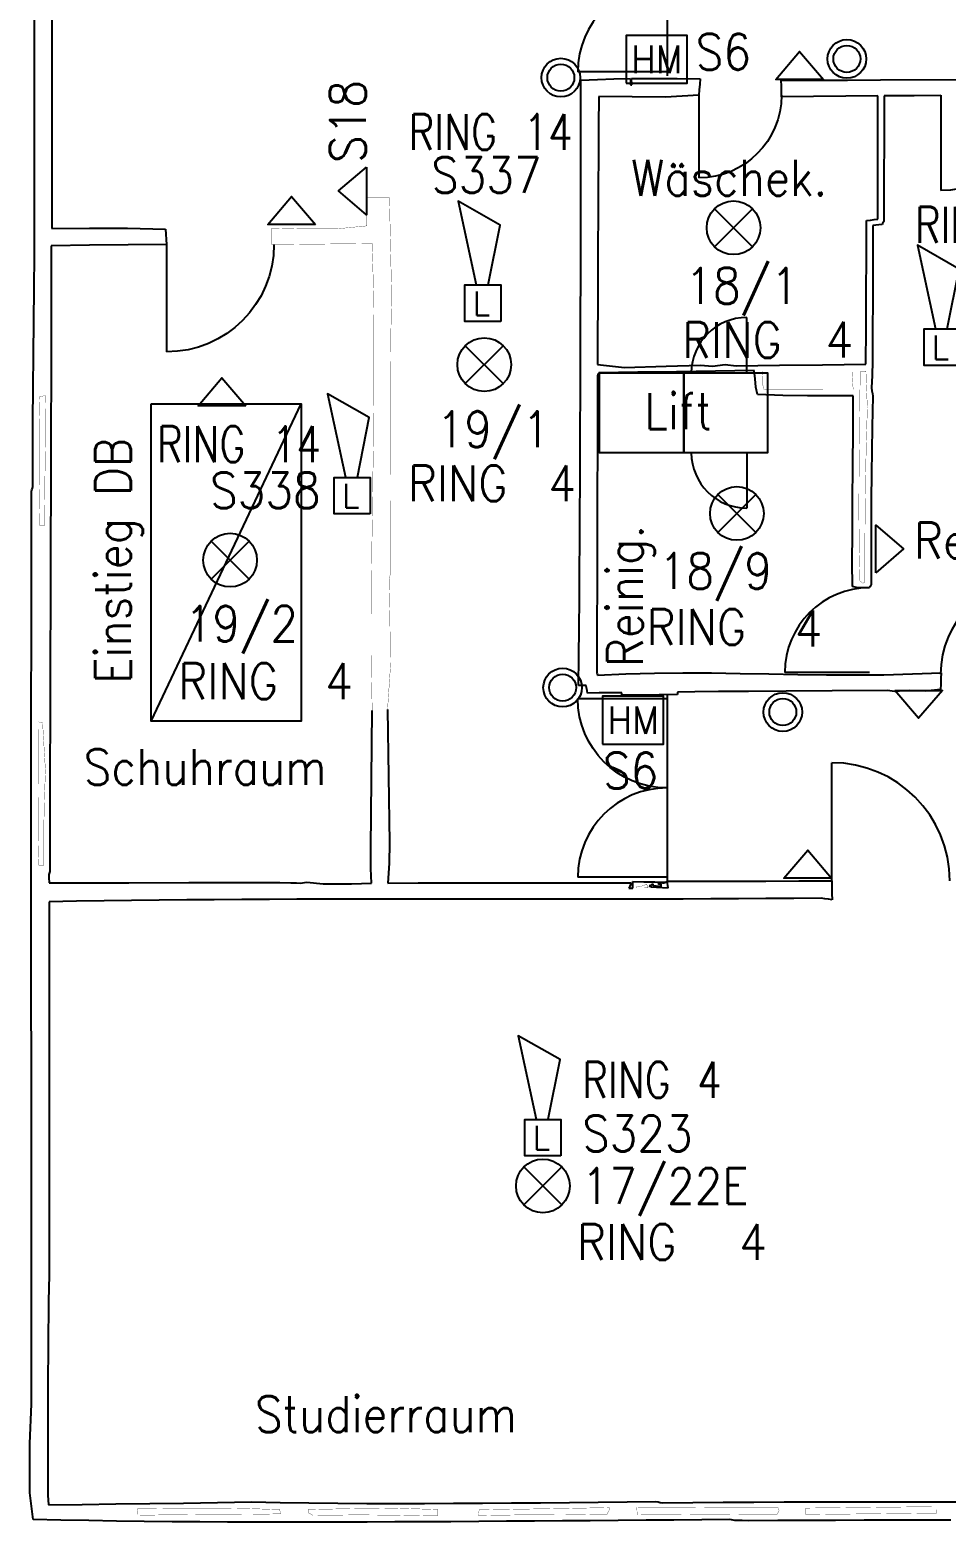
# Model space of a CAD drawing. Extents: x -9.7 to 15.4, y -4.5 to 14.4.
# Drawn here: x -9.69 to -2.01, y -4.53 to 7.98 of the extents above; entities that cross this region are included whole.
import ezdxf
from ezdxf.enums import TextEntityAlignment as Align

# ---------------------------------------------------------------- set-up
doc = ezdxf.new("R2010")
doc.units = 0
doc.header["$LTSCALE"] = 0.000394
doc.header["$MEASUREMENT"] = 0
doc.layers.get('0').update_dxf_attribs({"linetype": 'CONTINUOUS'})
for name, color, linetype in [('Grundriß', 7, 'CONTINUOUS'), ('Raumbezeichnung', 7, 'CONTINUOUS'), ('SECO-BRAND', 240, 'CONTINUOUS'), ('SECO-BRAND_LOOP', 81, 'CONTINUOUS')]:
    doc.layers.add(name, color=color, linetype=linetype)
doc.styles.add('ROMANS', font='romans.shx', dxfattribs={"width": 0.9})

# ---------------------------------------------------------------- blocks, each defined once
blk = doc.blocks.new('Tür')
at = {"layer": 'Grundriß', "linetype": 'Continuous'}
blk.add_line((0, 0), (0, 0.9), dxfattribs=at)
blk.add_arc((0, 0), 0.9, 0, 90, dxfattribs=at)
blk = doc.blocks.new('SecoS-magnet')
blk.add_lwpolyline([(-0.256, -0.2), (0.256, -0.2), (0.256, 0.2), (-0.256, 0.2)], close=True)
at = {"color": 82, "style": 'ROMANS', "width": 0.95}
blk.add_text('HM', height=0.23, dxfattribs=at).set_placement((0, 0), align=Align.MIDDLE_CENTER)
at = {"style": 'ROMANS', "width": 0.9, "flags": 1}
for tag, p in [('PRODUKT_1', (-0.378, -0.146)), ('PRODUKT_2', (-0.378, -0.596)), ('TECHNIK', (-0.378, -1.049)), ('SECOPOS', (-0.378, -1.51))]:
    blk.add_attdef(tag, text='', height=0.3, dxfattribs=at).set_placement(p, align=Align.RIGHT)
at = {"color": 81, "style": 'ROMANS', "width": 0.9}
for tag, p in [('MELDERNUMMER', (0.278, -0.123)), ('LINE_1', (0.278, -0.572)), ('LINE_2', (0.278, -1.023)), ('ZUSATZTEXT', (0.278, -1.468))]:
    blk.add_attdef(tag, p, '', height=0.3, dxfattribs=at)
at = {"layer": 'SECO-BRAND_LOOP', "color": 7, "style": 'ROMANS', "width": 0.8}
for tag, p, flags in [('RING', (0.278, 0.325), 9), ('RINGNUMMER', (1.242, 0.325), 1)]:
    blk.add_attdef(tag, p, '', height=0.3, dxfattribs=dict(at, flags=flags))
blk = doc.blocks.new('SecoS-indikator steuerung')
blk.add_lwpolyline([(0.2, 0), (-0.2, 0), (0, 0.234)], close=True)
at = {"style": 'ROMANS', "width": 0.9, "flags": 1}
for tag, p in [('PRODUKT_1', (-0.267, -0.029)), ('PRODUKT_2', (-0.267, -0.479)), ('TECHNIK', (-0.267, -0.931)), ('SECOPOS', (-0.267, -1.393))]:
    blk.add_attdef(tag, text='', height=0.3, dxfattribs=at).set_placement(p, align=Align.RIGHT)
at = {"color": 81, "style": 'ROMANS', "width": 0.9}
for tag, p in [('MELDERNUMMER', (0.219, -0.037)), ('LINE_1', (0.219, -0.485)), ('LINE_2', (0.219, -0.937)), ('ZUSATZTEXT', (0.219, -1.382))]:
    blk.add_attdef(tag, p, '', height=0.3, dxfattribs=at)
at = {"layer": 'SECO-BRAND_LOOP', "color": 7, "style": 'ROMANS', "width": 0.8}
for tag, p, flags in [('RING', (0.219, 0.412), 9), ('RINGNUMMER', (1.183, 0.412), 1)]:
    blk.add_attdef(tag, p, '', height=0.3, dxfattribs=dict(at, flags=flags))
blk = doc.blocks.new('SecoS-torschliesser')
for radius in [0.162, 0.113]:
    blk.add_circle((0, 0), radius)
at = {"style": 'ROMANS', "width": 0.9, "flags": 1}
for tag, p in [('PRODUKT_1', (-0.328, -0.13)), ('PRODUKT_2', (-0.328, -0.58)), ('TECHNIK', (-0.328, -1.033)), ('SECOPOS', (-0.328, -1.495))]:
    blk.add_attdef(tag, text='', height=0.3, dxfattribs=at).set_placement(p, align=Align.RIGHT)
at = {"color": 81, "style": 'ROMANS', "width": 0.9}
for tag, p in [('MELDERNUMMER', (0.195, -0.142)), ('LINE_1', (0.195, -0.59)), ('LINE_2', (0.195, -1.042)), ('ZUSATZTEXT', (0.195, -1.487))]:
    blk.add_attdef(tag, p, '', height=0.3, dxfattribs=at)
at = {"layer": 'SECO-BRAND_LOOP', "color": 7, "style": 'ROMANS', "width": 0.8}
for tag, p, flags in [('RING', (0.195, 0.307), 9), ('RINGNUMMER', (1.159, 0.307), 1)]:
    blk.add_attdef(tag, p, '', height=0.3, dxfattribs=dict(at, flags=flags))
blk = doc.blocks.new('SecoS-indikator o mg')
blk.add_lwpolyline([(0.2, 0), (-0.2, 0), (0, 0.234)], close=True)
at = {"color": 81, "style": 'ROMANS', "width": 0.9, "flags": 1}
blk.add_attdef('MELDERNUMMER', (0.219, 0.425), '', height=0.3, dxfattribs=at)
at = {"style": 'ROMANS', "width": 0.9, "flags": 1}
for tag, p in [('PRODUKT_1', (-0.267, -0.029)), ('PRODUKT_2', (-0.267, -0.479)), ('TECHNIK', (-0.267, -0.931)), ('SECOPOS', (-0.267, -1.393))]:
    blk.add_attdef(tag, text='', height=0.3, dxfattribs=at).set_placement(p, align=Align.RIGHT)
at = {"color": 81, "style": 'ROMANS', "width": 0.9}
for tag, p in [('LINE_1', (0.219, -0.023)), ('LINE_2', (0.219, -0.475)), ('ZUSATZTEXT', (0.219, -0.92))]:
    blk.add_attdef(tag, p, '', height=0.3, dxfattribs=at)
at = {"layer": 'SECO-BRAND_LOOP', "color": 7, "style": 'ROMANS', "width": 0.8}
for tag, p, flags in [('RING', (0.219, 0.874), 9), ('RINGNUMMER', (1.183, 0.874), 1)]:
    blk.add_attdef(tag, p, '', height=0.3, dxfattribs=dict(at, flags=flags))
blk = doc.blocks.new('SecoS-opt')
for p, q in [((0.159, 0.159), (-0.159, -0.159)), ((-0.159, 0.159), (0.159, -0.159))]:
    blk.add_line(p, q)
blk.add_circle((0, 0), 0.225)
at = {"style": 'ROMANS', "width": 0.9, "flags": 1}
for tag, p in [('PRODUKT_1', (-0.344, -0.147)), ('PRODUKT_2', (-0.344, -0.597)), ('TECHNIK', (-0.344, -1.049)), ('SECOPOS', (-0.344, -1.511))]:
    blk.add_attdef(tag, text='', height=0.3, dxfattribs=at).set_placement(p, align=Align.RIGHT)
at = {"color": 81, "style": 'ROMANS', "width": 0.9}
for tag, p in [('MELDERNUMMER', (0.33, -0.131)), ('LINE_1', (0.33, -0.989)), ('LINE_2', (0.33, -1.441)), ('ZUSATZTEXT', (0.33, -1.886))]:
    blk.add_attdef(tag, p, '', height=0.3, dxfattribs=at)
at = {"layer": 'SECO-BRAND_LOOP', "color": 7, "style": 'ROMANS', "width": 0.8, "flags": 8}
blk.add_attdef('RING', (0.33, -0.579), '', height=0.3, dxfattribs=at)
at = {"layer": 'SECO-BRAND_LOOP', "color": 7, "style": 'ROMANS', "width": 0.8}
blk.add_attdef('RINGNUMMER', (1.294, -0.579), '', height=0.3, dxfattribs=at)
blk = doc.blocks.new('SecoS-sirene loop')
blk.add_lwpolyline([(0.044, 0.307), (0.144, 0.807), (-0.206, 1.007), (-0.056, 0.307)])
blk.add_lwpolyline([(0.15, 0), (-0.15, 0), (-0.15, 0.306), (0.15, 0.306)], close=True)
at = {"color": 82, "style": 'ROMANS'}
blk.add_text('L', height=0.2, dxfattribs=at).set_placement((-0.085, 0.051))
at = {"style": 'ROMANS', "width": 0.9, "flags": 1}
for tag, p in [('PRODUKT_1', (-0.344, 0.022)), ('PRODUKT_2', (-0.344, -0.428)), ('TECHNIK', (-0.344, -0.88)), ('SECOPOS', (-0.344, -1.342))]:
    blk.add_attdef(tag, text='', height=0.3, dxfattribs=at).set_placement(p, align=Align.RIGHT)
at = {"color": 81, "style": 'ROMANS', "width": 0.9}
for tag, p in [('MELDERNUMMER', (0.33, 0.038)), ('LINE_1', (0.33, -0.41)), ('LINE_2', (0.33, -0.861)), ('ZUSATZTEXT', (0.33, -1.307))]:
    blk.add_attdef(tag, p, '', height=0.3, dxfattribs=at)
at = {"layer": 'SECO-BRAND_LOOP', "color": 7, "style": 'ROMANS', "width": 0.8, "flags": 8}
blk.add_attdef('RING', (0.33, 0.487), '', height=0.3, dxfattribs=at)
at = {"layer": 'SECO-BRAND_LOOP', "color": 7, "style": 'ROMANS', "width": 0.8}
blk.add_attdef('RINGNUMMER', (1.294, 0.487), '', height=0.3, dxfattribs=at)

msp = doc.modelspace()

# ---------------------------------------------------------------- linework, layer by layer
at = {"layer": 'Grundriß', "linetype": 'Continuous'}
for p, q in [((-9.505, 9.592), (-9.503, 6.314)), ((-9.649, 6.368), (-9.65, 9.302)), ((-4.346, 9.154), (-4.346, 7.591)), ((-5.068, 7.557), (-4.93, 7.561)), ((-5.068, 7.315), (-5.068, 7.557)), ((-5.068, 7.557), (-5.068, 7.557)), ((-4.93, 7.561), (-4.792, 7.566)), ((-4.792, 7.566), (-4.654, 7.571)), ((-4.654, 7.571), (-4.653, 7.554)), ((-4.653, 7.554), (-4.653, 7.536)), ((-4.653, 7.536), (-4.653, 7.518)), ((-4.653, 7.518), (-4.65, 7.518)), ((-4.65, 7.518), (-4.646, 7.518)), ((-4.646, 7.518), (-4.642, 7.518)), ((-4.643, 7.554), (-4.643, 7.571)), ((-4.643, 7.571), (-4.451, 7.57)), ((-4.642, 7.536), (-4.643, 7.554)), ((-4.642, 7.518), (-4.642, 7.536)), ((-4.451, 7.57), (-4.26, 7.569)), ((-4.26, 7.569), (-4.069, 7.568)), ((-4.072, 7.521), (-4.075, 7.475)), ((-4.069, 7.568), (-4.072, 7.521)), ((-3.388, 7.554), (-3.111, 7.555)), ((-3.387, 7.507), (-3.388, 7.554)), ((-3.387, 7.461), (-3.387, 7.507)), ((-3.111, 7.555), (-2.834, 7.557)), ((-2.834, 7.557), (-2.557, 7.558)), ((-2.557, 7.558), (2.27, 7.572)), ((-4.918, 7.42), (-4.92, 7.17)), ((-4.639, 7.415), (-4.918, 7.42)), ((-4.359, 7.413), (-4.639, 7.415)), ((-4.078, 7.429), (-4.359, 7.413)), ((-4.075, 7.475), (-4.078, 7.429)), ((-3.386, 7.415), (-3.387, 7.461)), ((-3.117, 7.418), (-3.386, 7.415)), ((-2.847, 7.421), (-3.117, 7.418)), ((-2.578, 7.424), (-2.847, 7.421)), ((-2.578, 7.08), (-2.578, 7.424)), ((-2.525, 7.424), (-2.526, 7.073)), ((-2.273, 7.425), (-2.525, 7.424)), ((-2.05, 7.426), (-2.273, 7.425)), ((-5.068, 7.073), (-5.068, 7.315)), ((-4.92, 7.17), (-4.921, 6.919)), ((-5.068, 6.832), (-5.068, 7.073)), ((-2.578, 6.736), (-2.578, 7.08)), ((-2.526, 7.073), (-2.528, 6.722)), ((-4.921, 6.919), (-4.923, 6.669)), ((-5.068, 6.59), (-5.068, 6.832)), ((-4.923, 6.669), (-4.924, 6.418)), ((-2.577, 6.392), (-2.578, 6.736)), ((-2.528, 6.722), (-2.529, 6.371)), ((-5.068, 6.349), (-5.068, 6.59)), ((-4.924, 6.418), (-4.926, 6.168)), ((-2.674, 6.079), (-2.673, 6.381)), ((-2.673, 6.381), (-2.641, 6.384)), ((-2.641, 6.384), (-2.609, 6.388)), ((-2.609, 6.388), (-2.577, 6.392)), ((-9.649, 6.09), (-9.649, 6.368)), ((-9.503, 6.314), (-9.187, 6.317)), ((-9.187, 6.317), (-8.87, 6.317)), ((-8.87, 6.317), (-8.551, 6.308)), ((-8.551, 6.308), (-8.548, 6.265)), ((-8.548, 6.265), (-8.545, 6.222)), ((-5.069, 6.107), (-5.068, 6.349)), ((-2.619, 6.339), (-2.621, 5.766)), ((-2.594, 6.342), (-2.619, 6.339)), ((-2.569, 6.344), (-2.594, 6.342)), ((-2.543, 6.347), (-2.569, 6.344)), ((-2.538, 6.355), (-2.543, 6.347)), ((-2.534, 6.363), (-2.538, 6.355)), ((-2.529, 6.371), (-2.534, 6.363)), ((-9.187, 6.172), (-9.509, 6.168)), ((-9.509, 6.168), (-9.509, 5.93)), ((-8.864, 6.175), (-9.187, 6.172)), ((-8.541, 6.179), (-8.864, 6.175)), ((-8.545, 6.222), (-8.541, 6.179)), ((-4.926, 6.168), (-4.927, 5.918)), ((-9.651, 5.811), (-9.649, 6.09)), ((-5.069, 5.865), (-5.069, 6.107)), ((-2.676, 5.778), (-2.674, 6.079)), ((-9.509, 5.93), (-9.509, 5.691)), ((-4.927, 5.918), (-4.927, 5.668)), ((-9.654, 5.533), (-9.651, 5.811)), ((-5.07, 5.624), (-5.069, 5.865)), ((-2.677, 5.477), (-2.676, 5.778)), ((-2.621, 5.766), (-2.623, 5.409)), ((-9.509, 5.691), (-9.509, 5.452)), ((-4.927, 5.668), (-4.928, 5.42)), ((-9.658, 5.256), (-9.654, 5.533)), ((-5.07, 5.382), (-5.07, 5.624)), ((-3.678, 5.103), (-3.678, 5.567)), ((-9.509, 5.452), (-9.51, 5.214)), ((-5.071, 5.141), (-5.07, 5.382)), ((-4.928, 5.42), (-4.928, 5.172)), ((-2.679, 5.176), (-2.677, 5.477)), ((-2.623, 5.409), (-2.624, 5.202)), ((-9.661, 4.979), (-9.658, 5.256)), ((-9.51, 5.214), (-9.51, 4.975)), ((-5.072, 4.899), (-5.071, 5.141)), ((-4.928, 5.172), (-4.703, 5.149)), ((-4.703, 5.149), (-4.353, 5.158)), ((-4.353, 5.158), (-4.064, 5.169)), ((-4.064, 5.169), (-3.965, 5.158)), ((-3.965, 5.158), (-3.857, 5.172)), ((-3.857, 5.172), (-3.766, 5.162)), ((-3.766, 5.162), (-3.404, 5.167)), ((-3.404, 5.167), (-3.041, 5.171)), ((-3.041, 5.171), (-2.679, 5.176)), ((-2.624, 5.202), (-2.627, 5.08)), ((-4.926, 5.087), (-4.93, 5.08)), ((-4.93, 5.08), (-4.929, 4.835)), ((-4.921, 5.095), (-4.926, 5.087)), ((-4.917, 5.103), (-4.921, 5.095)), ((-4.591, 5.108), (-4.917, 5.103)), ((-4.266, 5.113), (-4.591, 5.108)), ((-3.94, 5.118), (-4.266, 5.113)), ((-3.614, 5.123), (-3.94, 5.118)), ((-3.606, 5.052), (-3.614, 5.123)), ((-3.602, 4.982), (-3.606, 5.052)), ((-2.627, 5.08), (-2.631, 4.977)), ((-9.664, 4.702), (-9.661, 4.979)), ((-9.51, 4.975), (-9.511, 4.736)), ((-5.073, 4.658), (-5.072, 4.899)), ((-3.586, 4.921), (-3.602, 4.982)), ((-3.376, 4.914), (-3.586, 4.921)), ((-3.169, 4.911), (-3.376, 4.914)), ((-2.785, 4.911), (-3.169, 4.911)), ((-2.785, 4.619), (-2.785, 4.911)), ((-2.631, 4.977), (-2.628, 4.954)), ((-2.628, 4.954), (-2.624, 4.931)), ((-2.62, 4.908), (-2.626, 4.65)), ((-2.624, 4.931), (-2.62, 4.908)), ((-8.672, 2.186), (-7.414, 4.845)), ((-4.929, 4.835), (-4.934, 2.602)), ((-9.664, 4.426), (-9.664, 4.702)), ((-9.511, 4.736), (-9.511, 4.498)), ((-5.074, 4.416), (-5.073, 4.658)), ((-2.626, 4.65), (-2.63, 4.449)), ((-2.787, 4.322), (-2.785, 4.619)), ((-9.663, 4.151), (-9.664, 4.426)), ((-9.511, 4.498), (-9.512, 4.259)), ((-5.075, 4.174), (-5.074, 4.416)), ((-3.678, 4.434), (-3.678, 3.97)), ((-2.63, 4.449), (-2.632, 4.26)), ((-9.512, 4.259), (-9.513, 4.021)), ((-2.79, 4.032), (-2.787, 4.322)), ((-2.632, 4.26), (-2.634, 4.04)), ((-9.67, 4.122), (-9.666, 4.137)), ((-9.666, 4.137), (-9.663, 4.151)), ((-5.077, 3.933), (-5.075, 4.174)), ((-9.674, 3.876), (-9.673, 4.108)), ((-9.673, 4.108), (-9.67, 4.122)), ((-9.673, 4.108), (-9.673, 4.108)), ((-9.513, 4.021), (-9.514, 3.782)), ((-2.792, 3.76), (-2.79, 4.032)), ((-2.634, 4.04), (-2.634, 3.744)), ((-5.078, 3.691), (-5.077, 3.933)), ((-9.674, 3.644), (-9.674, 3.876)), ((-9.514, 3.782), (-9.515, 3.544)), ((-2.793, 3.516), (-2.792, 3.76)), ((-9.674, 3.412), (-9.674, 3.644)), ((-5.08, 3.45), (-5.078, 3.691)), ((-2.634, 3.744), (-2.634, 3.329)), ((-9.515, 3.544), (-9.515, 3.305)), ((-2.792, 3.313), (-2.793, 3.516)), ((-9.675, 3.18), (-9.674, 3.412)), ((-5.081, 3.208), (-5.08, 3.45)), ((-9.515, 3.305), (-9.516, 3.067)), ((-2.747, 3.301), (-2.792, 3.313)), ((-2.698, 3.301), (-2.747, 3.301)), ((-2.648, 3.304), (-2.698, 3.301)), ((-2.643, 3.312), (-2.648, 3.304)), ((-2.639, 3.32), (-2.643, 3.312)), ((-2.634, 3.329), (-2.639, 3.32)), ((-9.675, 2.948), (-9.675, 3.18)), ((-5.083, 2.967), (-5.081, 3.208)), ((-9.516, 3.067), (-9.517, 2.828)), ((-9.675, 2.716), (-9.675, 2.948)), ((-5.085, 2.725), (-5.083, 2.967)), ((-9.517, 2.828), (-9.518, 2.59)), ((-9.676, 2.485), (-9.675, 2.716)), ((-5.088, 2.483), (-5.085, 2.725)), ((-9.518, 2.59), (-9.519, 2.352)), ((-4.934, 2.602), (-4.933, 2.591)), ((-4.933, 2.591), (-4.931, 2.58)), ((-4.931, 2.58), (-4.929, 2.57)), ((-4.929, 2.57), (-4.69, 2.582)), ((-4.69, 2.582), (-4.451, 2.588)), ((-4.451, 2.588), (-4.212, 2.59)), ((-4.212, 2.59), (-3.972, 2.589)), ((-3.972, 2.589), (-3.732, 2.585)), ((-3.732, 2.585), (-3.491, 2.581)), ((-3.491, 2.581), (-3.25, 2.576)), ((-3.25, 2.576), (-3.009, 2.573)), ((-3.009, 2.573), (-2.768, 2.572)), ((-2.768, 2.572), (-2.528, 2.573)), ((-2.528, 2.573), (-2.287, 2.58)), ((-2.287, 2.58), (-2.047, 2.591)), ((-2.049, 2.543), (-2.051, 2.496)), ((-2.047, 2.591), (-2.049, 2.543)), ((-9.676, 2.253), (-9.676, 2.485)), ((-5.066, 2.484), (-5.088, 2.483)), ((-5.045, 2.484), (-5.066, 2.484)), ((-5.023, 2.484), (-5.045, 2.484)), ((-5.02, 2.463), (-5.023, 2.484)), ((-5.016, 2.441), (-5.02, 2.463)), ((-5.012, 2.42), (-5.016, 2.441)), ((-4.916, 2.421), (-5.012, 2.42)), ((-4.82, 2.422), (-4.916, 2.421)), ((-4.725, 2.423), (-4.82, 2.422)), ((-4.725, 2.416), (-4.725, 2.423)), ((-4.725, 2.409), (-4.725, 2.416)), ((-4.725, 2.402), (-4.725, 2.409)), ((-4.569, 2.403), (-4.725, 2.402)), ((-4.413, 2.405), (-4.569, 2.403)), ((-4.257, 2.407), (-4.413, 2.405)), ((-4.346, 2.406), (-4.346, 0.843)), ((-4.112, 2.431), (-4.257, 2.428)), ((-4.257, 2.428), (-4.257, 2.421)), ((-4.257, 2.421), (-4.257, 2.414)), ((-4.257, 2.414), (-4.257, 2.407)), ((-3.915, 2.433), (-4.112, 2.431)), ((-3.662, 2.434), (-3.915, 2.433)), ((-3.346, 2.435), (-3.662, 2.434)), ((-2.96, 2.438), (-3.346, 2.435)), ((-2.497, 2.442), (-2.96, 2.438)), ((-2.478, 2.438), (-2.497, 2.442)), ((-2.458, 2.435), (-2.478, 2.438)), ((-2.438, 2.432), (-2.458, 2.435)), ((-2.31, 2.442), (-2.438, 2.432)), ((-2.181, 2.435), (-2.31, 2.442)), ((-2.053, 2.449), (-2.181, 2.435)), ((-2.051, 2.496), (-2.053, 2.449)), ((-9.676, 2.021), (-9.676, 2.253)), ((-9.519, 2.352), (-9.519, 2.114)), ((-6.828, 1.121), (-6.818, 2.273)), ((-6.689, 2.282), (-6.673, 1.165)), ((-9.676, 1.789), (-9.676, 2.021)), ((-9.519, 2.114), (-9.52, 1.876)), ((-9.52, 1.876), (-9.52, 1.638)), ((-9.676, 1.557), (-9.676, 1.789)), ((-9.52, 1.638), (-9.521, 1.4)), ((-9.676, 1.326), (-9.676, 1.557)), ((-9.521, 1.4), (-9.521, 1.162)), ((-9.676, 1.094), (-9.676, 1.326)), ((-9.521, 1.162), (-9.521, 0.925)), ((-6.673, 1.165), (-6.676, 0.994)), ((-9.676, 0.862), (-9.676, 1.094)), ((-6.828, 0.95), (-6.828, 1.121)), ((-9.528, 0.9), (-9.529, 0.875)), ((-9.521, 0.925), (-9.528, 0.9)), ((-9.521, 0.925), (-9.521, 0.925)), ((-6.824, 0.827), (-6.828, 0.95)), ((-6.676, 0.994), (-6.686, 0.828)), ((-9.676, 0.631), (-9.676, 0.862)), ((-9.529, 0.875), (-9.526, 0.829)), ((-9.526, 0.829), (-8.858, 0.831)), ((-8.858, 0.831), (-8.356, 0.832)), ((-8.356, 0.832), (-7.994, 0.833)), ((-7.994, 0.833), (-7.747, 0.833)), ((-7.747, 0.833), (-7.591, 0.832)), ((-7.591, 0.832), (-7.5, 0.831)), ((-7.5, 0.831), (-7.452, 0.829)), ((-7.452, 0.829), (-7.42, 0.826)), ((-7.42, 0.826), (-7.402, 0.829)), ((-7.402, 0.829), (-7.385, 0.832)), ((-7.385, 0.832), (-7.367, 0.836)), ((-7.367, 0.836), (-7.23, 0.822)), ((-7.23, 0.822), (-6.991, 0.823)), ((-6.991, 0.823), (-6.824, 0.827)), ((-6.686, 0.828), (-6.432, 0.829)), ((-6.432, 0.829), (-6.178, 0.83)), ((-6.178, 0.83), (-5.924, 0.83)), ((-5.924, 0.83), (-5.67, 0.829)), ((-5.67, 0.829), (-5.415, 0.829)), ((-5.415, 0.829), (-5.16, 0.829)), ((-5.16, 0.829), (-4.904, 0.83)), ((-4.904, 0.83), (-4.647, 0.831)), ((-4.659, 0.801), (-4.665, 0.786)), ((-4.665, 0.786), (-4.654, 0.786)), ((-4.653, 0.816), (-4.659, 0.801)), ((-4.654, 0.786), (-4.643, 0.786)), ((-4.647, 0.831), (-4.653, 0.816)), ((-4.643, 0.786), (-4.633, 0.786)), ((-4.633, 0.822), (-4.633, 0.84)), ((-4.633, 0.84), (-4.541, 0.839)), ((-4.633, 0.804), (-4.633, 0.822)), ((-4.633, 0.786), (-4.633, 0.804)), ((-4.541, 0.839), (-4.449, 0.838)), ((-4.484, 0.809), (-4.495, 0.804)), ((-4.495, 0.804), (-4.475, 0.796)), ((-4.474, 0.815), (-4.484, 0.809)), ((-4.475, 0.796), (-4.433, 0.793)), ((-4.463, 0.82), (-4.474, 0.815)), ((-4.461, 0.814), (-4.463, 0.82)), ((-4.458, 0.807), (-4.461, 0.814)), ((-4.455, 0.801), (-4.458, 0.807)), ((-4.437, 0.801), (-4.455, 0.801)), ((-4.449, 0.838), (-4.357, 0.837)), ((-4.418, 0.8), (-4.437, 0.801)), ((-4.433, 0.793), (-4.335, 0.789)), ((-4.403, 0.83), (-4.42, 0.831)), ((-4.42, 0.831), (-4.419, 0.824)), ((-4.419, 0.824), (-4.414, 0.821)), ((-4.399, 0.799), (-4.418, 0.8)), ((-4.414, 0.821), (-4.4, 0.821)), ((-4.385, 0.828), (-4.403, 0.83)), ((-4.4, 0.821), (-4.399, 0.813)), ((-4.399, 0.813), (-4.399, 0.806)), ((-4.399, 0.806), (-4.399, 0.799)), ((-4.367, 0.827), (-4.385, 0.828)), ((-4.364, 0.83), (-4.367, 0.827)), ((-4.361, 0.834), (-4.364, 0.83)), ((-4.357, 0.837), (-4.361, 0.834)), ((-4.346, 0.843), (-4.07, 0.844)), ((-4.343, 0.825), (-4.346, 0.843)), ((-4.339, 0.807), (-4.343, 0.825)), ((-4.335, 0.789), (-4.339, 0.807)), ((-4.07, 0.844), (-3.794, 0.844)), ((-3.794, 0.844), (-3.517, 0.845)), ((-3.517, 0.845), (-3.241, 0.846)), ((-3.241, 0.846), (-2.964, 0.847)), ((-2.964, 0.847), (-2.963, 0.794)), ((-2.963, 0.794), (-2.963, 0.741)), ((-9.676, 0.399), (-9.676, 0.631)), ((-9.296, 0.676), (-9.527, 0.672)), ((-9.527, 0.672), (-9.527, 0.431)), ((-9.065, 0.679), (-9.296, 0.676)), ((-8.835, 0.682), (-9.065, 0.679)), ((-8.604, 0.685), (-8.835, 0.682)), ((-8.373, 0.687), (-8.604, 0.685)), ((-8.142, 0.689), (-8.373, 0.687)), ((-7.911, 0.69), (-8.142, 0.689)), ((-7.68, 0.691), (-7.911, 0.69)), ((-7.449, 0.692), (-7.68, 0.691)), ((-7.218, 0.693), (-7.449, 0.692)), ((-6.986, 0.693), (-7.218, 0.693)), ((-6.755, 0.693), (-6.986, 0.693)), ((-6.524, 0.693), (-6.755, 0.693)), ((-6.293, 0.693), (-6.524, 0.693)), ((-6.061, 0.693), (-6.293, 0.693)), ((-5.83, 0.693), (-6.061, 0.693)), ((-5.599, 0.693), (-5.83, 0.693)), ((-5.367, 0.693), (-5.599, 0.693)), ((-5.136, 0.693), (-5.367, 0.693)), ((-4.905, 0.693), (-5.136, 0.693)), ((-4.673, 0.693), (-4.905, 0.693)), ((-4.442, 0.694), (-4.673, 0.693)), ((-4.21, 0.694), (-4.442, 0.694)), ((-3.979, 0.695), (-4.21, 0.694)), ((-3.747, 0.697), (-3.979, 0.695)), ((-3.516, 0.698), (-3.747, 0.697)), ((-3.284, 0.7), (-3.516, 0.698)), ((-3.053, 0.702), (-3.284, 0.7)), ((-3.023, 0.697), (-3.053, 0.702)), ((-2.993, 0.692), (-3.023, 0.697)), ((-2.962, 0.688), (-2.993, 0.692)), ((-2.963, 0.741), (-2.962, 0.688)), ((-9.676, 0.167), (-9.676, 0.399)), ((-9.527, 0.431), (-9.527, 0.19)), ((-9.676, -0.064), (-9.676, 0.167)), ((-9.527, 0.19), (-9.527, -0.05)), ((-9.676, -0.296), (-9.676, -0.064)), ((-9.527, -0.05), (-9.527, -0.291)), ((-9.675, -0.527), (-9.676, -0.296)), ((-9.527, -0.291), (-9.527, -0.532)), ((-9.675, -0.759), (-9.675, -0.527)), ((-9.527, -0.532), (-9.527, -0.772)), ((-9.675, -0.991), (-9.675, -0.759)), ((-9.527, -0.772), (-9.527, -1.013)), ((-9.675, -1.222), (-9.675, -0.991)), ((-9.527, -1.013), (-9.527, -1.254)), ((-9.675, -1.454), (-9.675, -1.222)), ((-9.527, -1.254), (-9.527, -1.494)), ((-9.675, -1.685), (-9.675, -1.454)), ((-9.527, -1.494), (-9.527, -1.735)), ((-9.675, -1.917), (-9.675, -1.685)), ((-9.527, -1.735), (-9.527, -1.976)), ((-9.675, -2.149), (-9.675, -1.917)), ((-9.527, -1.976), (-9.527, -2.216)), ((-9.675, -2.38), (-9.675, -2.149)), ((-9.527, -2.216), (-9.527, -2.457)), ((-9.675, -2.612), (-9.675, -2.38)), ((-9.527, -2.457), (-9.533, -2.675)), ((-9.675, -2.843), (-9.675, -2.612)), ((-9.533, -2.675), (-9.534, -3.049)), ((-9.675, -3.075), (-9.675, -2.843)), ((-9.675, -3.307), (-9.675, -3.075)), ((-9.534, -3.049), (-9.538, -3.367)), ((-9.675, -3.538), (-9.675, -3.307)), ((-9.538, -3.367), (-9.538, -4.039)), ((-9.687, -3.869), (-9.675, -3.538)), ((-9.688, -4.282), (-9.687, -3.869)), ((-9.538, -4.039), (-9.537, -4.302)), ((-9.659, -4.506), (-9.688, -4.282)), ((-9.537, -4.302), (-9.532, -4.382)), ((-9.249, -4.378), (-8.966, -4.374)), ((-8.966, -4.374), (-8.682, -4.371)), ((-8.682, -4.371), (-8.399, -4.367)), ((-8.399, -4.367), (-8.115, -4.363)), ((-8.115, -4.363), (-7.831, -4.358)), ((-7.831, -4.358), (-7.59, -4.363)), ((-7.59, -4.363), (-7.348, -4.366)), ((-7.348, -4.366), (-7.106, -4.368)), ((-7.106, -4.368), (-6.864, -4.37)), ((-6.864, -4.37), (-6.621, -4.37)), ((-6.621, -4.37), (-6.378, -4.37)), ((-6.378, -4.37), (-6.135, -4.369)), ((-6.135, -4.369), (-5.892, -4.368)), ((-5.892, -4.368), (-5.649, -4.366)), ((-5.649, -4.366), (-5.407, -4.364)), ((-5.407, -4.364), (-5.164, -4.362)), ((-5.164, -4.362), (-4.922, -4.359)), ((-4.922, -4.359), (-4.68, -4.356)), ((-4.68, -4.356), (-4.439, -4.354)), ((-4.439, -4.354), (-4.421, -4.357)), ((-4.421, -4.357), (-4.404, -4.361)), ((-4.404, -4.361), (-4.385, -4.364)), ((-4.385, -4.364), (-4.129, -4.362)), ((-4.129, -4.362), (-3.874, -4.36)), ((-3.874, -4.36), (-3.619, -4.359)), ((-3.619, -4.359), (-3.364, -4.358)), ((-3.364, -4.358), (-3.11, -4.357)), ((-3.11, -4.357), (-2.856, -4.356)), ((-2.856, -4.356), (-2.602, -4.356)), ((-2.602, -4.356), (-2.349, -4.356)), ((-2.349, -4.356), (-2.095, -4.356)), ((-2.095, -4.356), (-1.841, -4.356)), ((-9.532, -4.382), (-9.249, -4.378)), ((-9.427, -4.511), (-9.659, -4.506)), ((-9.194, -4.514), (-9.427, -4.511)), ((-8.962, -4.518), (-9.194, -4.514)), ((-8.729, -4.521), (-8.962, -4.518)), ((-8.496, -4.523), (-8.729, -4.521)), ((-8.263, -4.524), (-8.496, -4.523)), ((-8.03, -4.526), (-8.263, -4.524)), ((-7.796, -4.526), (-8.03, -4.526)), ((-7.563, -4.527), (-7.796, -4.526)), ((-7.329, -4.527), (-7.563, -4.527)), ((-7.095, -4.527), (-7.329, -4.527)), ((-6.861, -4.526), (-7.095, -4.527)), ((-6.627, -4.525), (-6.861, -4.526)), ((-6.393, -4.524), (-6.627, -4.525)), ((-6.159, -4.523), (-6.393, -4.524)), ((-5.925, -4.521), (-6.159, -4.523)), ((-5.691, -4.52), (-5.925, -4.521)), ((-5.457, -4.518), (-5.691, -4.52)), ((-5.223, -4.516), (-5.457, -4.518)), ((-4.989, -4.515), (-5.223, -4.516)), ((-4.755, -4.513), (-4.989, -4.515)), ((-4.521, -4.511), (-4.755, -4.513)), ((-4.288, -4.509), (-4.521, -4.511)), ((-4.054, -4.508), (-4.288, -4.509)), ((-3.82, -4.506), (-4.054, -4.508)), ((-3.777, -4.513), (-3.82, -4.506)), ((-3.716, -4.514), (-3.777, -4.513)), ((-3.661, -4.515), (-3.716, -4.514)), ((-3.418, -4.514), (-3.661, -4.515)), ((-3.176, -4.513), (-3.418, -4.514)), ((-2.934, -4.512), (-3.176, -4.513)), ((-2.692, -4.511), (-2.934, -4.512)), ((-2.45, -4.51), (-2.692, -4.511)), ((-2.209, -4.509), (-2.45, -4.51)), ((-1.967, -4.509), (-2.209, -4.509))]:
    msp.add_line(p, q, dxfattribs=at)
at = {"layer": 'Grundriß', "linetype": 'Continuous', "const_width": 0.0023}
msp.add_lwpolyline([(-6.818, 2.273), (-6.822, 2.517), (-6.825, 2.761), (-6.825, 3.006), (-6.824, 3.25), (-6.822, 3.495), (-6.819, 3.739), (-6.815, 3.984), (-6.812, 4.229), (-6.808, 4.474), (-6.806, 4.719), (-6.804, 4.964), (-6.803, 5.208), (-6.804, 5.453), (-6.806, 5.698), (-6.811, 5.942), (-6.819, 6.187), (-7.099, 6.184), (-7.379, 6.181), (-7.659, 6.178), (-7.659, 6.224), (-7.66, 6.27), (-7.66, 6.316), (-7.397, 6.31), (-7.125, 6.309), (-6.862, 6.335), (-6.863, 6.413), (-6.864, 6.491), (-6.865, 6.569), (-6.801, 6.57), (-6.738, 6.571), (-6.673, 6.571), (-6.667, 6.298), (-6.661, 6.025), (-6.655, 5.752), (-6.658, 5.617), (-6.66, 5.495), (-6.662, 5.368), (-6.663, 5.216), (-6.664, 5.02), (-6.665, 4.761), (-6.665, 4.42), (-6.666, 3.977), (-6.666, 3.413), (-6.67, 3.4), (-6.673, 3.387), (-6.676, 3.375), (-6.669, 3.011), (-6.665, 2.638), (-6.689, 2.282)], dxfattribs=at)
at = {"layer": 'Grundriß', "linetype": 'Continuous'}
for points in [[(-4.911, 5.103), (-4.206, 5.103), (-4.206, 4.434), (-4.911, 4.434)], [(-4.206, 5.103), (-3.502, 5.103), (-3.502, 4.434), (-4.206, 4.434)], [(-8.672, 4.845), (-7.414, 4.845), (-7.414, 2.186), (-8.672, 2.186)]]:
    msp.add_lwpolyline(points, close=True, dxfattribs=at)
at = {"layer": 'Grundriß', "linetype": 'Continuous', "const_width": 0.0023}
for points in [[(-2.785, 4.965), (-3.035, 4.965), (-3.284, 4.964), (-3.533, 4.965), (-3.545, 5.011), (-3.545, 5.063), (-3.542, 5.116), (-3.293, 5.116), (-3.044, 5.116), (-2.795, 5.116), (-2.792, 5.065), (-2.789, 5.015)], [(-2.666, 4.817), (-2.675, 4.522), (-2.681, 4.228), (-2.685, 3.934), (-2.687, 3.641), (-2.688, 3.35), (-2.693, 3.346), (-2.697, 3.344), (-2.702, 3.341), (-2.711, 3.346), (-2.719, 3.352), (-2.728, 3.357), (-2.735, 3.648), (-2.737, 3.941), (-2.736, 4.234), (-2.733, 4.528), (-2.73, 4.822), (-2.726, 5.116), (-2.71, 5.117), (-2.694, 5.117), (-2.678, 5.117), (-2.675, 5.017), (-2.671, 4.917)], [(-9.556, 4.604), (-9.56, 4.344), (-9.563, 4.084), (-9.566, 3.825), (-9.579, 3.825), (-9.592, 3.824), (-9.604, 3.824), (-9.611, 4.327), (-9.611, 4.607), (-9.605, 4.904), (-9.59, 4.907), (-9.574, 4.91), (-9.559, 4.913), (-9.558, 4.81), (-9.557, 4.707)], [(-9.557, 1.765), (-9.566, 1.544), (-9.57, 1.34), (-9.57, 0.978), (-9.584, 0.977), (-9.598, 0.977), (-9.612, 0.977), (-9.616, 1.091), (-9.618, 1.255), (-9.617, 1.58), (-9.614, 2.179), (-9.603, 2.176), (-9.592, 2.173), (-9.581, 2.17), (-9.573, 2.035), (-9.565, 1.9)], [(-4.505, 0.788), (-4.537, 0.787), (-4.569, 0.787), (-4.601, 0.787), (-4.601, 0.79), (-4.601, 0.793), (-4.601, 0.797), (-4.562, 0.802), (-4.54, 0.808), (-4.516, 0.82), (-4.513, 0.809), (-4.509, 0.798)], [(-7.586, -4.457), (-7.779, -4.461), (-8.169, -4.463), (-8.568, -4.466), (-8.787, -4.47), (-8.786, -4.451), (-8.784, -4.432), (-8.782, -4.413), (-8.484, -4.41), (-8.188, -4.409), (-7.892, -4.412), (-7.593, -4.422), (-7.591, -4.434), (-7.588, -4.445)], [(-6.266, -4.475), (-6.674, -4.468), (-6.946, -4.466), (-7.315, -4.47), (-7.328, -4.462), (-7.342, -4.455), (-7.355, -4.447), (-7.355, -4.438), (-7.355, -4.43), (-7.355, -4.421), (-6.994, -4.414), (-6.631, -4.41), (-6.267, -4.421), (-6.267, -4.439), (-6.267, -4.457)], [(-4.831, -4.427), (-4.838, -4.439), (-4.844, -4.451), (-4.85, -4.462), (-5.211, -4.467), (-5.57, -4.466), (-5.926, -4.471), (-5.925, -4.456), (-5.923, -4.44), (-5.921, -4.424), (-5.558, -4.418), (-5.195, -4.412), (-4.831, -4.405), (-4.831, -4.413), (-4.831, -4.42)], [(-3.406, -4.433), (-3.412, -4.442), (-3.418, -4.451), (-3.423, -4.459), (-3.717, -4.461), (-4.01, -4.463), (-4.304, -4.465), (-4.597, -4.467), (-4.597, -4.446), (-4.598, -4.424), (-4.598, -4.403), (-4.302, -4.404), (-4.006, -4.406), (-3.709, -4.407), (-3.413, -4.408), (-3.411, -4.416), (-3.408, -4.424)], [(-2.087, -4.451), (-2.452, -4.455), (-2.818, -4.459), (-3.183, -4.463), (-3.183, -4.445), (-3.183, -4.427), (-3.183, -4.409), (-2.818, -4.405), (-2.453, -4.401), (-2.088, -4.397), (-2.088, -4.415), (-2.087, -4.433)]]:
    msp.add_lwpolyline(points, close=True, dxfattribs=at)
at = {"layer": 'Grundriß', "linetype": 'Continuous'}
for centre, start, end in [((-3.678, 5.103), 90, 180), ((-3.678, 4.434), 180, 270)]:
    msp.add_arc(centre, 0.464, start, end, dxfattribs=at)

# ---------------------------------------------------------------- block references
for p, xscale, yscale, zscale, rotation in [((-4.346, 7.625), 0.8311563354827602, 0.8311563354827602, 0.8311563354827602, 90), ((-4.078, 7.429), -0.7682510260342353, 0.7682510260342353, 0.7682510260342353, 180), ((-2.05, 7.431), -0.8894970059011934, 0.8894970059011934, 0.8894970059011934, 180), ((-2.648, 2.593), 0.7891241496870853, 0.7891241496870853, 0.7891241496870853, 90), ((-4.346, 2.373), -0.8311563354827602, 0.8311563354827602, 0.8311563354827602, 90), ((-4.346, 0.877), 0.8311563354827602, 0.8311563354827602, 0.8311563354827602, 90)]:
    msp.add_blockref('Tür', p, dxfattribs=dict(at, xscale=xscale, yscale=yscale, zscale=zscale, rotation=rotation))
at = {"layer": 'Grundriß', "linetype": 'Continuous', "xscale": -1, "rotation": 180}
msp.add_blockref('Tür', (-8.541, 6.179), dxfattribs=at)
at = {"layer": 'Grundriß', "linetype": 'Continuous'}
for p, xscale, yscale, zscale in [((-1.249, 2.578), -0.8894970059011934, 0.8894970059011934, 0.8894970059011934), ((-2.964, 0.847), 1.099458371580859, 1.099458371580859, 1.099458371580859)]:
    msp.add_blockref('Tür', p, dxfattribs=dict(at, xscale=xscale, yscale=yscale, zscale=zscale))
at = {"layer": 'SECO-BRAND', "linetype": 'Continuous'}
ref = msp.add_blockref('SecoS-magnet', (-4.432, 7.73), dxfattribs=at)
ref.add_attrib('MELDERNUMMER', 'S6', (-4.105, 7.643), dxfattribs={"layer": '0', "color": 81, "height": 0.3, "style": 'ROMANS', "width": 0.9})
for name, p in [('SecoS-torschliesser', (-2.838, 7.734)), ('SecoS-indikator o mg', (-3.234, 7.561)), ('SecoS-torschliesser', (-5.236, 7.577)), ('SecoS-indikator o mg', (-7.494, 6.346)), ('SecoS-indikator o mg', (-8.077, 4.828)), ('SecoS-torschliesser', (-5.221, 2.466)), ('SecoS-torschliesser', (-3.375, 2.261)), ('SecoS-indikator o mg', (-3.166, 0.87))]:
    msp.add_blockref(name, p, dxfattribs=at)
ref = msp.add_blockref('SecoS-indikator steuerung', (-6.865, 6.628), dxfattribs=dict(at, rotation=90))
ref.add_attrib('MELDERNUMMER', 'S18', (-6.872, 6.863), dxfattribs={"layer": '0', "color": 81, "height": 0.3, "rotation": 90, "style": 'ROMANS', "width": 0.9})
at = {"layer": 'SECO-BRAND'}
ref = msp.add_blockref('SecoS-sirene loop', (-5.89, 5.534), dxfattribs=at)
ref.add_attrib('MELDERNUMMER', 'S337', (-6.323, 6.611), dxfattribs={"layer": '0', "color": 81, "height": 0.3, "style": 'ROMANS', "width": 0.9})
ref.add_attrib('RING', 'RING', (-6.513, 6.971), dxfattribs={"layer": 'SECO-BRAND_LOOP', "color": 7, "height": 0.3, "style": 'ROMANS', "width": 0.8, "flags": 8})
ref.add_attrib('RINGNUMMER', '14', (-5.549, 6.971), dxfattribs={"layer": 'SECO-BRAND_LOOP', "color": 7, "height": 0.3, "style": 'ROMANS', "width": 0.8})
at = {"layer": 'SECO-BRAND', "linetype": 'Continuous'}
ref = msp.add_blockref('SecoS-opt', (-3.788, 6.319), dxfattribs=at)
ref.add_attrib('MELDERNUMMER', '18/1', (-4.192, 5.683), dxfattribs={"layer": '0', "color": 81, "height": 0.3, "style": 'ROMANS', "width": 0.9})
ref.add_attrib('RINGNUMMER', '4', (-3.016, 5.232), dxfattribs={"layer": 'SECO-BRAND_LOOP', "color": 7, "height": 0.3, "style": 'ROMANS', "width": 0.9})
ref.add_attrib('RING', 'RING', (-4.219, 5.229), dxfattribs={"layer": 'SECO-BRAND_LOOP', "color": 7, "height": 0.3, "style": 'ROMANS', "width": 0.9, "flags": 8})
at = {"layer": 'SECO-BRAND'}
ref = msp.add_blockref('SecoS-sirene loop', (-2.04, 5.165), dxfattribs=at)
ref.add_attrib('MELDERNUMMER', 'S336', (-1.858, 5.78), dxfattribs={"layer": '0', "color": 81, "height": 0.3, "style": 'ROMANS', "width": 0.9})
ref.add_attrib('RING', 'RING', (-2.268, 6.194), dxfattribs={"layer": 'SECO-BRAND_LOOP', "color": 7, "height": 0.3, "style": 'ROMANS', "width": 0.8, "flags": 8})
ref.add_attrib('RINGNUMMER', '14', (-1.304, 6.194), dxfattribs={"layer": 'SECO-BRAND_LOOP', "color": 7, "height": 0.3, "style": 'ROMANS', "width": 0.8})
at = {"layer": 'SECO-BRAND', "linetype": 'Continuous'}
ref = msp.add_blockref('SecoS-opt', (-5.878, 5.172), dxfattribs=at)
ref.add_attrib('MELDERNUMMER', '19/1', (-6.277, 4.481), dxfattribs={"layer": '0', "color": 81, "height": 0.3, "style": 'ROMANS', "width": 0.9})
ref.add_attrib('RINGNUMMER', '4', (-5.341, 4.027), dxfattribs={"layer": 'SECO-BRAND_LOOP', "color": 7, "height": 0.3, "style": 'ROMANS', "width": 0.9})
ref.add_attrib('RING', 'RING', (-6.517, 4.027), dxfattribs={"layer": 'SECO-BRAND_LOOP', "color": 7, "height": 0.3, "style": 'ROMANS', "width": 0.9, "flags": 8})
at = {"layer": 'SECO-BRAND'}
ref = msp.add_blockref('SecoS-sirene loop', (-6.986, 3.921), dxfattribs=at)
ref.add_attrib('MELDERNUMMER', 'S338', (-8.177, 3.969), dxfattribs={"layer": '0', "color": 81, "height": 0.3, "style": 'ROMANS', "width": 0.9})
ref.add_attrib('RING', 'RING', (-8.623, 4.356), dxfattribs={"layer": 'SECO-BRAND_LOOP', "color": 7, "height": 0.3, "style": 'ROMANS', "width": 0.8, "flags": 8})
ref.add_attrib('RINGNUMMER', '14', (-7.659, 4.356), dxfattribs={"layer": 'SECO-BRAND_LOOP', "color": 7, "height": 0.3, "style": 'ROMANS', "width": 0.8})
at = {"layer": 'SECO-BRAND', "linetype": 'Continuous'}
ref = msp.add_blockref('SecoS-opt', (-3.76, 3.925), dxfattribs=at)
ref.add_attrib('MELDERNUMMER', '18/9', (-4.415, 3.293), dxfattribs={"layer": '0', "color": 81, "height": 0.3, "style": 'ROMANS', "width": 0.9})
ref.add_attrib('RINGNUMMER', '4', (-3.275, 2.811), dxfattribs={"layer": 'SECO-BRAND_LOOP', "color": 7, "height": 0.3, "style": 'ROMANS', "width": 0.9})
ref.add_attrib('RING', 'RING', (-4.517, 2.824), dxfattribs={"layer": 'SECO-BRAND_LOOP', "color": 7, "height": 0.3, "style": 'ROMANS', "width": 0.9, "flags": 8})
ref = msp.add_blockref('SecoS-opt', (-8.009, 3.534), dxfattribs=at)
ref.add_attrib('MELDERNUMMER', '19/2', (-8.388, 2.851), dxfattribs={"layer": '0', "color": 81, "height": 0.3, "style": 'ROMANS', "width": 0.9})
ref.add_attrib('RINGNUMMER', '4', (-7.212, 2.37), dxfattribs={"layer": 'SECO-BRAND_LOOP', "color": 7, "height": 0.3, "style": 'ROMANS', "width": 0.9})
ref.add_attrib('RING', 'RING', (-8.442, 2.37), dxfattribs={"layer": 'SECO-BRAND_LOOP', "color": 7, "height": 0.3, "style": 'ROMANS', "width": 0.9, "flags": 8})
for p, rotation in [((-2.596, 3.628), 270), ((-2.236, 2.443), 180)]:
    msp.add_blockref('SecoS-indikator o mg', p, dxfattribs=dict(at, rotation=rotation))
ref = msp.add_blockref('SecoS-magnet', (-4.63, 2.193), dxfattribs=at)
ref.add_attrib('MELDERNUMMER', 'S6', (-4.883, 1.621), dxfattribs={"layer": '0', "color": 81, "height": 0.3, "style": 'ROMANS', "width": 0.9})
at = {"layer": 'SECO-BRAND'}
msp.add_blockref('SecoS-sirene loop', (-5.387, -1.458), dxfattribs=at).add_auto_attribs({'MELDERNUMMER': 'S323', 'RING': 'RING', 'RINGNUMMER': '4'})
at = {"layer": 'SECO-BRAND', "linetype": 'Continuous'}
ref = msp.add_blockref('SecoS-opt', (-5.387, -1.71), dxfattribs=at)
ref.add_attrib('MELDERNUMMER', '17/22E', (-5.062, -1.86), dxfattribs={"layer": '0', "color": 81, "height": 0.3, "style": 'ROMANS', "width": 0.9})
ref.add_attrib('RINGNUMMER', '4', (-3.741, -2.33), dxfattribs={"layer": 'SECO-BRAND_LOOP', "color": 7, "height": 0.3, "style": 'ROMANS', "width": 0.9})
ref.add_attrib('RING', 'RING', (-5.101, -2.33), dxfattribs={"layer": 'SECO-BRAND_LOOP', "color": 7, "height": 0.3, "style": 'ROMANS', "width": 0.9, "flags": 8})

# ---------------------------------------------------------------- texts
at = {"layer": 'Raumbezeichnung', "linetype": 'Continuous', "style": 'ROMANS', "width": 0.9}
for s, p in [('Wäschek.', (-4.646, 6.588)), ('Lift', (-4.535, 4.632)), ('Reinigung', (-2.276, 3.549)), ('Schuhraum', (-9.236, 1.65)), ('Studierraum', (-7.801, -3.772))]:
    msp.add_text(s, height=0.3, dxfattribs=at).set_placement(p)
for s, p in [('Einstieg DB', (-8.84, 2.498)), ('Reinig.', (-4.549, 2.638))]:
    msp.add_text(s, height=0.3, rotation=90, dxfattribs=at).set_placement(p)

doc.saveas('drawing.dxf')
